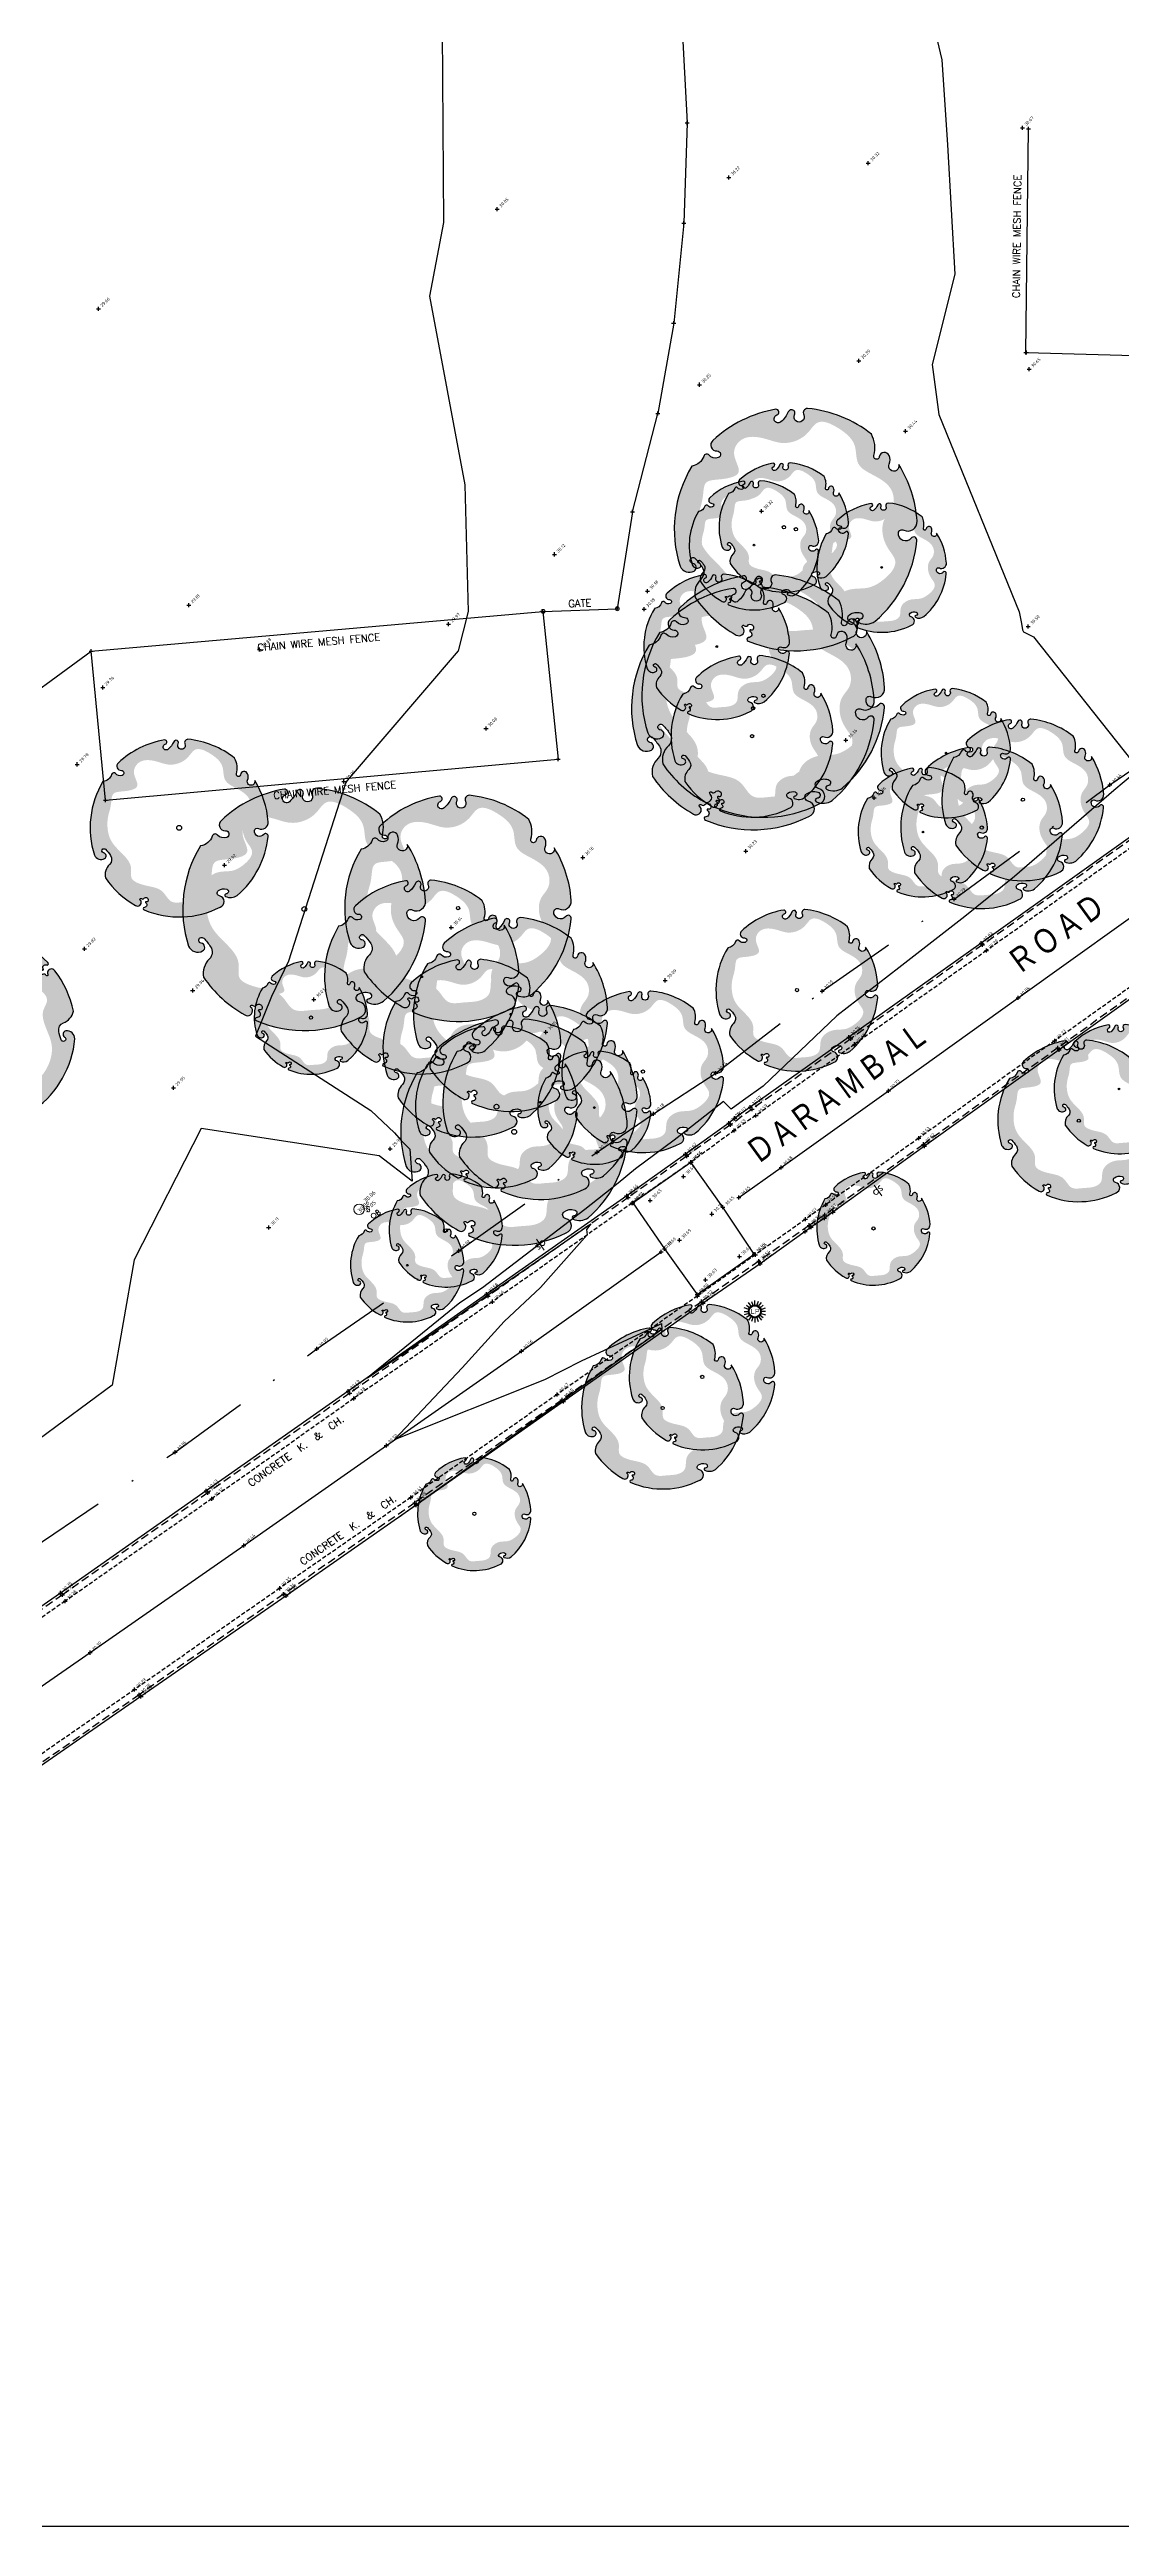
# Model space of a CAD drawing. Header units: metres. Extents: x 246075 to 247503, y 7418632 to 7419642.
# Drawn here: x 246560.2 to 246626.3, y 7418655.8 to 7418808.6 of the extents above; entities that cross this region are included whole.
import ezdxf
from ezdxf.enums import TextEntityAlignment as Align

# ---------------------------------------------------------------- set-up
doc = ezdxf.new("R2010")
doc.units = ezdxf.units.M
for name, pattern in [('DASHDOT', [10, 5, -2.5, 0, -2.5]), ('DASHED', [0.75, 0.5, -0.25]), ('HIDDEN', [0.375, 0.25, -0.125])]:
    doc.linetypes.add(name, pattern=pattern)
for name, color, linetype in [('-TEXT', 7, 'Continuous'), ('103_TOE_OF_BATTER', 37, 'DASHDOT'), ('103_TOE_OF_BATTER-L', 37, 'DASHDOT'), ('103_TOE_OF_BATTER-S', 37, 'DASHDOT'), ('104_EXISTING_SURFACE-L', 35, 'Continuous'), ('104_EXISTING_SURFACE-S', 35, 'Continuous'), ('201_SINGLE_TREE-H', 63, 'Continuous'), ('201_SINGLE_TREE-S', 96, 'Continuous'), ('408_BACK_OF_KERB', 10, 'Continuous'), ('408_BACK_OF_KERB-L', 10, 'Continuous'), ('408_BACK_OF_KERB-S', 10, 'Continuous'), ('418_LANE_LINE_SOLID', 53, 'Continuous'), ('418_LANE_LINE_SOLID-L', 53, 'Continuous'), ('418_LANE_LINE_SOLID-S', 53, 'Continuous'), ('903_FENCE', 24, 'FENCELINE'), ('903_FENCE-S', 24, 'Continuous'), ('904_GATE', 22, 'Continuous'), ('EX-BOLLARD_(SLS)', 89, 'Continuous'), ('EX-FEATURE', 7, 'Continuous'), ('EX-GATE_(SLS)', 22, 'Continuous'), ('EX-TITLEBLOCK', 7, 'Continuous'), ('EX-TRAFFIC_SIGN_(SLS)', 89, 'Continuous'), ('Surface_Contours_Major', 4, 'Continuous'), ('Surface_Contours_Minor', 253, 'Continuous')]:
    doc.layers.add(name, color=color, linetype=linetype)
for name, color, linetype, true_color in [('406_LIP_OF_KERB', 7, 'HIDDEN', 0xff4100), ('406_LIP_OF_KERB-L', 7, 'HIDDEN', 0xff4100), ('406_LIP_OF_KERB-S', 7, 'HIDDEN', 0xff4100), ('407_INVERT_OF_KERB', 7, 'DASHED', 0xff4100), ('407_INVERT_OF_KERB-L', 7, 'DASHED', 0xff4100), ('407_INVERT_OF_KERB-S', 7, 'DASHED', 0xff4100), ('741_SEWER_PIT-L', 7, 'Continuous', 0xfffd66), ('EX-LIGHT_(SLS)', 7, 'Continuous', 0xffa500), ('EX-SEWER_PIT_(SLS)', 7, 'Continuous', 0xfffd66)]:
    doc.layers.add(name, color=color, linetype=linetype, true_color=true_color)
doc.styles.add('BOLD', font='ARIALN.TTF')
doc.styles.add('ISO', font='iso.shx')
doc.styles.add('ISO2.5', font='isocp.shx', dxfattribs={"height": 2.5})
doc.styles.get("Standard").update_dxf_attribs({"font": 'SIMPLEX.shx'})
doc.linetypes.add('FENCELINE', pattern='A,0.5,-0.2,["/",Standard,S=0.1,R=0,X=0,Y=-0.05],-0.25', length=0.95)

# ---------------------------------------------------------------- blocks, each defined once
blk = doc.blocks.new('CROSS')
at = {"color": 0, "linetype": 'Continuous'}
for p, q in [((-0.5, 0), (0.5, 0)), ((0, -0.5), (0, 0.5))]:
    blk.add_line(p, q, dxfattribs=at)
blk = doc.blocks.new('201T')
at = {"layer": '201_SINGLE_TREE-S'}
blk.add_circle((0, 0), 0.5, dxfattribs=at)
blk = doc.blocks.new('201C')
at = {"layer": '201_SINGLE_TREE-H', "transparency": 33554534}
h = blk.add_hatch(color=256, dxfattribs=at)
h.paths.add_polyline_path([(-0.372, -0.334, 0.222926), (0.02, -0.5, 0.770799), (0.044, -0.442, -0.650302), (0.051, -0.412, -0.234737), (0.096, -0.425, -0.847312), (0.082, -0.447, 0.78443), (0.073, -0.458, 0.276934), (0.135, -0.481, 0.193599), (0.431, -0.254, 0.800435), (0.414, -0.234, -0.75216), (0.376, -0.192, -0.528914), (0.401, -0.191, 0.594112), (0.466, -0.18, 0.123805), (0.496, 0.062, -1.41759), (0.461, 0.081, 0.206906), (0.476, 0.113, 0.759729), (0.437, 0.125, -1.073307), (0.419, 0.139, 0.194379), (0.447, 0.223, 0.144612), (0.254, 0.43, 0.53339), (0.228, 0.413, -1.592592), (0.194, 0.429, 1.030038), (0.176, 0.451, -0.10361), (0.131, 0.426, -1.238487), (0.128, 0.459, 0.884725), (0.134, 0.482, 0.147549), (-0.155, 0.475, 0.71725), (-0.158, 0.429, -0.864032), (-0.165, 0.402, -0.310704), (-0.195, 0.427, 0.58143), (-0.217, 0.432, -0.281558), (-0.277, 0.416), (-0.278, 0.416, 0.217121), (-0.496, 0.063), (-0.496, 0.063, 0.440011), (-0.452, 0.021, 0.723973), (-0.444, 0.052, -1.384648), (-0.426, 0.066, -0.051107), (-0.415, 0.022, -0.361502), (-0.441, -0.021, 0.256822), (-0.494, -0.079, 0.116166), (-0.406, -0.291, 0.67803), (-0.368, -0.284, 0.170035), (-0.37, -0.274, -1.054701), (-0.36, -0.27, 0.431903), (-0.347, -0.275, -0.910728), (-0.333, -0.299, -0.42046), (-0.342, -0.298, 1.007885), (-0.348, -0.302, -0.766634), (-0.365, -0.322, 0.938602), (-0.372, -0.334)])
edge = h.paths.add_edge_path(flags=16)
edge.add_spline(control_points=[(-0.318, 0.247), (-0.303, 0.263), (-0.286, 0.289), (-0.256, 0.341), (-0.193, 0.315), (-0.092, 0.286), (-0.116, 0.394), (-0.036, 0.446), (0.039, 0.399), (0.103, 0.33), (0.196, 0.321), (0.278, 0.38), (0.344, 0.296), (0.379, 0.215), (0.33, 0.131), (0.392, 0.059), (0.438, -0.014), (0.405, -0.092), (0.346, -0.109), (0.31, -0.167), (0.306, -0.228), (0.329, -0.309), (0.241, -0.345), (0.165, -0.35), (0.103, -0.314), (0.046, -0.315), (0.005, -0.336), (-0.014, -0.368), (-0.033, -0.407), (-0.093, -0.415), (-0.146, -0.387), (-0.23, -0.366), (-0.225, -0.277), (-0.286, -0.229), (-0.334, -0.194), (-0.374, -0.141), (-0.328, -0.087), (-0.344, -0.001), (-0.387, 0.083), (-0.366, 0.18), (-0.336, 0.227), (-0.318, 0.247)], knot_values=[0, 0, 0, 0, 0.064972, 0.101243, 0.15652, 0.245586, 0.324463, 0.387907, 0.486094, 0.554514, 0.671826, 0.728629, 0.823661, 0.919885, 0.989953, 1.075257, 1.171704, 1.23593, 1.293575, 1.346478, 1.426142, 1.479146, 1.570817, 1.644481, 1.712561, 1.774901, 1.807, 1.846291, 1.885582, 1.928182, 2.007036, 2.074591, 2.151638, 2.226455, 2.293426, 2.340744, 2.397548, 2.47317, 2.587294, 2.673595, 2.754259, 2.754259, 2.754259, 2.754259], degree=3, periodic=0)
at = {"layer": '201_SINGLE_TREE-S'}
blk.add_lwpolyline([(-0.372, -0.334, 0.222926), (0.02, -0.5, 0.770799), (0.044, -0.442, -0.650302), (0.051, -0.412, -0.234737), (0.096, -0.425, -0.847312), (0.082, -0.447, 0.78443), (0.073, -0.458, 0.276934), (0.135, -0.481, 0.193599), (0.431, -0.254, 0.800435), (0.414, -0.234, -0.75216), (0.376, -0.192, -0.528914), (0.401, -0.191, 0.594112), (0.466, -0.18, 0.123805), (0.496, 0.062, -1.41759), (0.461, 0.081, 0.206906), (0.476, 0.113, 0.759729), (0.437, 0.125, -1.073307), (0.419, 0.139, 0.194379), (0.447, 0.223, 0.144612), (0.254, 0.43, 0.53339), (0.228, 0.413, -1.592592), (0.194, 0.429, 1.030038), (0.176, 0.451, -0.10361), (0.131, 0.426, -1.238487), (0.128, 0.459, 0.884725), (0.134, 0.482, 0.147549), (-0.155, 0.475, 0.71725), (-0.158, 0.429, -0.864032), (-0.165, 0.402, -0.310704), (-0.195, 0.427, 0.58143), (-0.217, 0.432, -0.281558), (-0.277, 0.416), (-0.278, 0.416, 0.217121), (-0.496, 0.063), (-0.496, 0.063, 0.440011), (-0.452, 0.021, 0.723973), (-0.444, 0.052, -1.384648), (-0.426, 0.066, -0.051107), (-0.415, 0.022, -0.361502), (-0.441, -0.021, 0.256822), (-0.494, -0.079, 0.116166), (-0.406, -0.291, 0.67803), (-0.368, -0.284, 0.170035), (-0.37, -0.274, -1.054701), (-0.36, -0.27, 0.431903), (-0.347, -0.275, -0.910728), (-0.333, -0.299, -0.42046), (-0.342, -0.298, 1.007885), (-0.348, -0.302, -0.766634), (-0.365, -0.322, 0.938602), (-0.372, -0.334)], format="xyb", dxfattribs=at)
blk = doc.blocks.new('SP')
at = {"color": 0, "linetype": 'Continuous', "lineweight": 13}
for p, q in [((0.15, 0.42), (0.15, -0.41)), ((0.28, 0.16), (0.26, 0.1)), ((0.26, 0.1), (0.3, 0.06)), ((0.33, 0.19), (0.28, 0.16)), ((0.3, 0.06), (0.4, 0)), ((0.42, 0.18), (0.33, 0.19)), ((0.4, 0), (0.41, 0)), ((0.44, -0.04), (0.4, 0)), ((0.4, 0), (0.41, 0)), ((0.26, -0.1), (0.37, -0.13)), ((0.37, -0.13), (0.42, -0.1)), ((0.37, -0.13), (0.37, -0.13)), ((0.42, -0.1), (0.44, -0.04))]:
    blk.add_line(p, q, dxfattribs=at)
blk.add_circle((0, 0), 0.15, dxfattribs=at)
blk = doc.blocks.new('LP')
at = {"layer": 'EX-LIGHT_(SLS)', "color": 0}
for p, q in [((-0.38, 0.12), (-0.65, 0.21)), ((-0.65, 0), (-0.4, 0)), ((-0.52, 0.38), (-0.32, 0.23)), ((-0.23, 0.32), (-0.4, 0.55)), ((-0.2, 0.62), (-0.12, 0.38)), ((0, 0.4), (0, 0.68)), ((0.2, 0.62), (0.12, 0.38)), ((0.23, 0.32), (0.4, 0.55)), ((0.52, 0.38), (0.32, 0.23)), ((0.38, 0.12), (0.65, 0.21)), ((-0.38, -0.12), (-0.65, -0.21)), ((-0.32, -0.23), (-0.52, -0.38)), ((-0.23, -0.32), (-0.4, -0.55)), ((-0.12, -0.38), (-0.2, -0.62)), ((0, -0.4), (0, -0.68)), ((0.12, -0.38), (0.2, -0.62)), ((0.23, -0.32), (0.4, -0.55)), ((0.32, -0.23), (0.52, -0.38)), ((0.38, -0.12), (0.65, -0.21)), ((0.65, 0), (0.4, 0))]:
    blk.add_line(p, q, dxfattribs=at)
for radius in [0.396, 0.349]:
    blk.add_circle((0, 0), radius, dxfattribs=at)
at = {"layer": 'EX-LIGHT_(SLS)', "color": 0, "style": 'ISO'}
blk.add_text('LP', height=0.315, dxfattribs=at).set_placement((0.02, 0), align=Align.MIDDLE_CENTER)
blk = doc.blocks.new('BOLR')
at = {"color": 0, "linetype": 'Continuous', "lineweight": 13}
for p, q in [((0.34, 0.17), (0.25, 0.17)), ((0.25, 0.17), (0.25, -0.16)), ((0.34, 0.02), (0.25, 0.02)), ((0.25, 0.02), (0.26, 0.02)), ((0.39, 0.15), (0.34, 0.17)), ((0.34, 0.02), (0.39, 0.04)), ((0.38, 0.01), (0.34, 0.02)), ((0.42, -0.03), (0.38, 0.01)), ((0.41, 0.1), (0.39, 0.15)), ((0.39, 0.04), (0.41, 0.1)), ((0.25, -0.16), (0.34, -0.16)), ((0.25, -0.16), (0.26, -0.16)), ((0.34, -0.16), (0.38, -0.15)), ((0.38, -0.15), (0.42, -0.11)), ((0.43, -0.07), (0.42, -0.03)), ((0.42, -0.11), (0.43, -0.07))]:
    blk.add_line(p, q, dxfattribs=at)
blk.add_circle((0, 0), 0.15, dxfattribs=at)
blk = doc.blocks.new('A1-TITLE-SC')
at = {"layer": 'EX-TITLEBLOCK', "color": 2, "flags": 128}
blk.add_lwpolyline([(28, 14), (28, 580), (828, 580), (828, 14)], close=True, dxfattribs=at)
blk = doc.blocks.new('SEWA')
at = {"color": 0, "linetype": 'Continuous', "lineweight": 13}
for p, q in [((0.47, 0.15), (0.46, 0.11)), ((0.46, 0.11), (0.48, 0.07)), ((0.5, 0.19), (0.47, 0.15)), ((0.48, 0.07), (0.5, 0.04)), ((0.54, 0.2), (0.5, 0.19)), ((0.5, 0.04), (0.62, -0.01)), ((0.64, 0.18), (0.54, 0.2)), ((0.46, -0.12), (0.58, -0.16)), ((0.58, -0.16), (0.62, -0.15)), ((0.58, -0.16), (0.59, -0.16)), ((0.62, -0.01), (0.62, -0.01)), ((0.65, -0.04), (0.62, -0.01)), ((0.62, -0.01), (0.62, -0.01)), ((0.62, -0.15), (0.65, -0.12)), ((0.66, -0.08), (0.65, -0.04)), ((0.65, -0.12), (0.66, -0.08))]:
    blk.add_line(p, q, dxfattribs=at)
blk.add_circle((0, 0), 0.325, dxfattribs=at)
blk = doc.blocks.new('GATE')
at = {"color": 0, "linetype": 'Continuous', "lineweight": 13}
blk.add_circle((0, 0), 0.125, dxfattribs=at)
blk = doc.blocks.new('CK')
at = {"layer": '-TEXT'}
blk.add_text('CONCRETE  K.  &  CH.', height=0.45, dxfattribs=at).set_placement((-0.03, -0.24), align=Align.CENTER)

msp = doc.modelspace()

# ---------------------------------------------------------------- linework, layer by layer
at = {"layer": '103_TOE_OF_BATTER'}
msp.add_lwpolyline([(246551.23, 7418711.78), (246559.03, 7418716.09), (246567.91, 7418722.08), (246576.66, 7418728.45), (246585.42, 7418734.5), (246593.95, 7418740.59), (246597.43, 7418742.95), (246601.29, 7418745.47), (246607.84, 7418750.53), (246615.99, 7418756.2), (246625.6, 7418763.25), (246634.22, 7418769.15), (246642.95, 7418775.44), (246651.21, 7418781.53), (246661.76, 7418788.97), (246662.07, 7418789.4), (246662.46, 7418789.66), (246670.73, 7418795.49), (246679.96, 7418801.46), (246688.91, 7418807.37)], dxfattribs=at)
at = {"layer": '406_LIP_OF_KERB'}
for p, q in [((246627.85, 7418760.06), (246617.99, 7418753.03)), ((246631.76, 7418754.28), (246622.19, 7418747.46)), ((246617.99, 7418753.03), (246609.83, 7418747.24)), ((246609.83, 7418747.24), (246603.76, 7418742.85)), ((246622.19, 7418747.46), (246613.8, 7418741.45)), ((246602.42, 7418741.93), (246599.75, 7418739.97)), ((246603.76, 7418742.85), (246602.42, 7418741.93)), ((246613.8, 7418741.45), (246608.06, 7418737.34)), ((246599.75, 7418739.97), (246596.11, 7418737.44)), ((246596.11, 7418737.44), (246587.5, 7418731.36)), ((246608.06, 7418737.34), (246606.82, 7418736.45)), ((246606.82, 7418736.45), (246603.73, 7418734.26)), ((246603.73, 7418734.26), (246600.15, 7418731.71)), ((246587.5, 7418731.36), (246578.95, 7418725.39)), ((246600.15, 7418731.71), (246591.49, 7418725.64)), ((246578.95, 7418725.39), (246570.19, 7418719.2)), ((246591.49, 7418725.64), (246582.46, 7418719.28)), ((246570.19, 7418719.2), (246561.13, 7418712.88)), ((246582.46, 7418719.28), (246574.37, 7418713.67)), ((246561.13, 7418712.88), (246553.52, 7418707.57)), ((246574.37, 7418713.67), (246565.42, 7418707.43)), ((246565.42, 7418707.43), (246557.75, 7418702.12))]:
    msp.add_line(p, q, dxfattribs=at)
at = {"layer": '407_INVERT_OF_KERB'}
for p, q in [((246627.61, 7418760.4), (246617.74, 7418753.38)), ((246617.74, 7418753.38), (246609.62, 7418747.59)), ((246632.12, 7418753.98), (246622.39, 7418747.02)), ((246609.62, 7418747.59), (246603.52, 7418743.24)), ((246622.39, 7418747.02), (246614.09, 7418741.07)), ((246602.19, 7418742.28), (246599.49, 7418740.35)), ((246603.52, 7418743.24), (246602.19, 7418742.28)), ((246614.09, 7418741.07), (246608.01, 7418736.72)), ((246599.49, 7418740.35), (246595.88, 7418737.79)), ((246595.88, 7418737.79), (246587.23, 7418731.71)), ((246607.04, 7418736.07), (246603.93, 7418733.85)), ((246608.01, 7418736.72), (246607.04, 7418736.07)), ((246603.93, 7418733.85), (246600.39, 7418731.36)), ((246587.23, 7418731.71), (246578.7, 7418725.71)), ((246600.39, 7418731.36), (246591.79, 7418725.31)), ((246578.7, 7418725.71), (246569.94, 7418719.57)), ((246591.79, 7418725.31), (246582.7, 7418718.95)), ((246569.94, 7418719.57), (246560.96, 7418713.26)), ((246582.7, 7418718.95), (246574.61, 7418713.31)), ((246560.96, 7418713.26), (246553.32, 7418707.96)), ((246574.61, 7418713.31), (246565.7, 7418707.1)), ((246565.7, 7418707.1), (246558.05, 7418701.77))]:
    msp.add_line(p, q, dxfattribs=at)
at = {"layer": '408_BACK_OF_KERB'}
for p, q in [((246627.5, 7418760.5), (246617.66, 7418753.48)), ((246617.66, 7418753.48), (246609.49, 7418747.69)), ((246632.2, 7418753.88), (246622.47, 7418746.91)), ((246609.49, 7418747.69), (246603.41, 7418743.37)), ((246622.47, 7418746.91), (246614.16, 7418740.95)), ((246602.09, 7418742.37), (246599.4, 7418740.47)), ((246602.46, 7418742.69), (246602.09, 7418742.37)), ((246603.41, 7418743.37), (246602.46, 7418742.69)), ((246599.4, 7418740.47), (246595.78, 7418737.89)), ((246614.16, 7418740.95), (246608.51, 7418736.88)), ((246595.78, 7418737.89), (246587.13, 7418731.82)), ((246607.17, 7418735.95), (246606.8, 7418735.69)), ((246607.99, 7418736.52), (246607.17, 7418735.95)), ((246608.51, 7418736.88), (246607.99, 7418736.52)), ((246606.8, 7418735.69), (246604.02, 7418733.7)), ((246604.02, 7418733.7), (246600.5, 7418731.26)), ((246587.13, 7418731.82), (246578.6, 7418725.83)), ((246600.5, 7418731.26), (246591.89, 7418725.2)), ((246578.6, 7418725.83), (246569.84, 7418719.68)), ((246591.89, 7418725.2), (246582.79, 7418718.8)), ((246569.84, 7418719.68), (246560.85, 7418713.38)), ((246582.79, 7418718.8), (246574.76, 7418713.2)), ((246560.85, 7418713.38), (246553.2, 7418708.09)), ((246574.76, 7418713.2), (246565.81, 7418706.99)), ((246565.81, 7418706.99), (246558.13, 7418701.66))]:
    msp.add_line(p, q, dxfattribs=at)
at = {"layer": '418_LANE_LINE_SOLID'}
for p, q in [((246619.93, 7418750.11), (246629.74, 7418757.12)), ((246611.93, 7418744.37), (246619.93, 7418750.11)), ((246605.31, 7418739.64), (246611.93, 7418744.37)), ((246596.15, 7418737.45), (246599.73, 7418739.96)), ((246601.72, 7418737.19), (246599.73, 7418739.96)), ((246602.7, 7418737.79), (246605.31, 7418739.64)), ((246596.15, 7418737.45), (246598.12, 7418734.63)), ((246603.65, 7418734.29), (246601.72, 7418737.19)), ((246589.28, 7418728.31), (246597.9, 7418734.44)), ((246598.12, 7418734.63), (246600.13, 7418731.8)), ((246600.13, 7418731.8), (246603.65, 7418734.29)), ((246580.95, 7418722.49), (246589.28, 7418728.31)), ((246572.15, 7418716.32), (246580.95, 7418722.49)), ((246562.67, 7418709.7), (246572.15, 7418716.32)), ((246555.53, 7418704.77), (246562.67, 7418709.7))]:
    msp.add_line(p, q, dxfattribs=at)
at = {"layer": '903_FENCE'}
for p, q in [((246599.18, 7418810.31), (246599.51, 7418804.1)), ((246599.51, 7418804.1), (246599.31, 7418797.91)), ((246620.41, 7418789.94), (246620.57, 7418803.74)), ((246599.31, 7418797.91), (246598.68, 7418791.75)), ((246598.68, 7418791.75), (246597.7, 7418786.17)), ((246620.46, 7418789.94), (246627.82, 7418789.74)), ((246596.14, 7418780.1), (246597.7, 7418786.17)), ((246596.14, 7418780.1), (246595.2, 7418774.12)), ((246562.74, 7418771.51), (246590.61, 7418773.96)), ((246590.61, 7418773.96), (246591.55, 7418764.84)), ((246548.24, 7418760.87), (246562.74, 7418771.51)), ((246563.62, 7418762.31), (246562.74, 7418771.51)), ((246563.62, 7418762.31), (246591.55, 7418764.84))]:
    msp.add_line(p, q, dxfattribs=at)
at = {"layer": '904_GATE'}
msp.add_line((246590.61, 7418773.96), (246595.2, 7418774.12), dxfattribs=at)
at = {"layer": 'Surface_Contours_Major', "elevation": 30}
msp.add_lwpolyline([(246584.39, 7418809.8), (246584.48, 7418797.95), (246583.61, 7418793.41), (246585.8, 7418781.76), (246586, 7418773.96), (246585.38, 7418771.52), (246578.53, 7418763.53), (246578.42, 7418763.35), (246578.24, 7418762.76), (246574.91, 7418752.38), (246573.87, 7418750.2), (246572.87, 7418747.74), (246579.99, 7418743.15), (246581.46, 7418741.78), (246581.86, 7418741.3), (246582.4, 7418740.78), (246582.54, 7418738.79), (246580.5, 7418740.36), (246569.52, 7418742.05), (246565.38, 7418733.94), (246564.04, 7418726.2), (246558.03, 7418721.76), (246557.8, 7418717.17), (246558.35, 7418716.6)], dxfattribs=at)
at = {"layer": 'Surface_Contours_Minor', "elevation": 30.5}
for points in [[(246614.75, 7418809.99), (246615.22, 7418807.99), (246615.57, 7418802.75), (246616.03, 7418794.77), (246614.64, 7418789.2), (246615.04, 7418786.11), (246619.99, 7418773.94), (246620.15, 7418773.21), (246620.21, 7418772.82), (246620.26, 7418772.7), (246620.89, 7418772.38), (246626.95, 7418764.74)], [(246629.02, 7418765.58), (246625.84, 7418762.9), (246619.71, 7418757.59), (246616.65, 7418755.13), (246612.58, 7418751.96), (246608.74, 7418748.99), (246604.2, 7418744.66), (246602.98, 7418743.8), (246602.23, 7418743.25), (246601.75, 7418743.71), (246600.32, 7418742.59), (246598.72, 7418741.33), (246596.33, 7418739.56), (246595.26, 7418738.67), (246593.2, 7418737.04), (246586.88, 7418732.22), (246585.48, 7418731.29), (246579.79, 7418726.67), (246583.79, 7418729.4), (246587.19, 7418731.76), (246589.36, 7418733.25), (246593.57, 7418736.17), (246593.3, 7418735.82), (246593.34, 7418735.48), (246590.47, 7418732.24), (246588.22, 7418730.13), (246585.62, 7418727.28), (246581.46, 7418722.85), (246590.73, 7418726.56), (246593, 7418727.71), (246597.26, 7418729.68), (246597.93, 7418730.01), (246597.94, 7418729.64), (246591.83, 7418725.27), (246583.69, 7418719.45), (246582.78, 7418718.8), (246581.74, 7418718.07)]]:
    msp.add_lwpolyline(points, dxfattribs=at)

# ---------------------------------------------------------------- block references
at = {"layer": '-TEXT'}
for p, rotation in [((246575.38, 7418722.17), 35.23750572255092), ((246578.6, 7418717.3), 34.74513998738303)]:
    msp.add_blockref('CK', p, dxfattribs=dict(at, rotation=rotation))
at = {"layer": '103_TOE_OF_BATTER-S', "xscale": 0.25, "yscale": 0.25, "zscale": 0.25}
for p in [(246625.6, 7418763.25), (246615.99, 7418756.2), (246607.84, 7418750.53), (246601.29, 7418745.47), (246597.43, 7418742.95), (246593.95, 7418740.59), (246585.42, 7418734.5), (246576.66, 7418728.45), (246567.91, 7418722.08)]:
    msp.add_blockref('CROSS', p, dxfattribs=at)
at = {"layer": '104_EXISTING_SURFACE-S', "xscale": 0.25, "yscale": 0.25, "zscale": 0.25}
for p in [(246620.21, 7418803.81), (246610.68, 7418801.62), (246602.08, 7418800.74), (246587.79, 7418798.78), (246563.19, 7418792.63), (246610.11, 7418789.42), (246600.28, 7418787.95), (246620.61, 7418788.9), (246612.99, 7418785.08), (246604.1, 7418780.14), (246591.33, 7418777.48), (246568.76, 7418774.34), (246596.86, 7418774.1), (246597.06, 7418775.2), (246584.79, 7418773.17), (246620.56, 7418773.03), (246573.13, 7418771.61), (246563.45, 7418769.26), (246587.1, 7418766.73), (246609.31, 7418766.01), (246561.87, 7418764.52), (246578.33, 7418763.46), (246611.06, 7418762.45), (246593.07, 7418758.78), (246603.13, 7418759.16), (246570.97, 7418758.29), (246584.96, 7418754.45), (246562.32, 7418753.13), (246598.15, 7418751.19), (246569, 7418750.56), (246576.48, 7418750.01), (246590.79, 7418748), (246567.81, 7418744.55), (246581.19, 7418740.8), (246599.29, 7418739.09), (246597.23, 7418737.61), (246573.69, 7418735.94), (246601.04, 7418736.77), (246599.04, 7418735.16), (246602.74, 7418734.14), (246600.64, 7418732.71)]:
    msp.add_blockref('CROSS', p, dxfattribs=at)
at = {"layer": '201_SINGLE_TREE-S'}
for name, p, xscale, yscale, zscale, rotation in [('201C', (246606.22, 7418779.03), 15, 15, 15, 25), ('201C', (246603.64, 7418778.05), 8, 8, 8, 25), ('201C', (246605.48, 7418779.15), 8, 8, 8, 25), ('201C', (246611.52, 7418776.67), 8, 8, 8, 25), ('201C', (246604.22, 7418768.75), 15, 15, 15, 25), ('201T', (246605.48, 7418779.15), 0.2, 0.2, 0.2, 25), ('201T', (246606.22, 7418779.03), 0.2, 0.2, 0.2, 25), ('201C', (246603.58, 7418767.98), 15, 15, 15, 25), ('201C', (246601.34, 7418771.79), 9, 9, 9, 25), ('201T', (246603.64, 7418778.05), 0.1, 0.1, 0.1, 25), ('201T', (246611.52, 7418776.67), 0.1, 0.1, 0.1, 25), ('201C', (246603.52, 7418766.26), 10, 10, 10, 25), ('201T', (246601.34, 7418771.79), 0.1, 0.1, 0.1, 25), ('201C', (246615.48, 7418765.22), 8, 8, 8, 25), ('201C', (246568.17, 7418760.6), 11, 11, 11, 25), ('201T', (246603.58, 7418767.98), 0.2, 0.2, 0.2, 25), ('201T', (246604.22, 7418768.75), 0.2, 0.2, 0.2, 25), ('201C', (246620.23, 7418762.34), 10, 10, 10, 25), ('201T', (246603.52, 7418766.26), 0.2, 0.2, 0.2, 25), ('201C', (246617.69, 7418760.62), 10, 10, 10, 25), ('201C', (246575.89, 7418755.59), 15, 15, 15, 25), ('201C', (246585.38, 7418755.65), 14, 14, 14, 25), ('201C', (246614.06, 7418760.34), 8, 8, 8, 25), ('201T', (246615.48, 7418765.22), 0.1, 0.1, 0.1, 25), ('201T', (246620.23, 7418762.34), 0.2, 0.2, 0.2, 25), ('201T', (246568.17, 7418760.6), 0.3, 0.3, 0.3, 25), ('201T', (246614.06, 7418760.34), 0.1, 0.1, 0.1, 25), ('201T', (246617.69, 7418760.62), 0.2, 0.2, 0.2, 25), ('201C', (246583.14, 7418751.41), 12, 12, 12, 25), ('201C', (246606.29, 7418750.59), 10, 10, 10, 25), ('201T', (246575.89, 7418755.59), 0.3, 0.3, 0.3, 25), ('201C', (246588.62, 7418749.1), 12, 12, 12, 25), ('201T', (246585.38, 7418755.65), 0.2, 0.2, 0.2, 25), ('201C', (246555.75, 7418748.11), 12, 12, 12, 182.2), ('201C', (246586.24, 7418747.02), 11, 11, 11, 25), ('201C', (246576.3, 7418748.89), 7, 7, 7, 25), ('201C', (246588.84, 7418741.84), 14, 14, 14, 25), ('201C', (246590.44, 7418743.67), 12, 12, 12, 25), ('201T', (246583.14, 7418751.41), 0.1, 0.1, 0.1, 25), ('201C', (246596.78, 7418745.56), 10, 10, 10, 25), ('201C', (246587.75, 7418743.39), 10, 10, 10, 25), ('201T', (246606.29, 7418750.59), 0.2, 0.2, 0.2, 25), ('201C', (246626.16, 7418744.49), 8, 8, 8, 25), ('201T', (246576.3, 7418748.89), 0.2, 0.2, 0.2, 25), ('201T', (246588.62, 7418749.1), 0.1, 0.1, 0.1, 25), ('201C', (246623.68, 7418742.53), 10, 10, 10, 25), ('201T', (246586.24, 7418747.02), 0.3, 0.3, 0.3, 25), ('201C', (246593.79, 7418743.34), 7, 7, 7, 25), ('201T', (246596.78, 7418745.56), 0.2, 0.2, 0.2, 25), ('201T', (246587.75, 7418743.39), 0.3, 0.3, 0.3, 25), ('201T', (246590.44, 7418743.67), 0.1, 0.1, 0.1, 25), ('201T', (246626.16, 7418744.49), 0.1, 0.1, 0.1, 25), ('201T', (246588.84, 7418741.84), 0.3, 0.3, 0.3, 25), ('201T', (246593.79, 7418743.34), 0.1, 0.1, 0.1, 25), ('201T', (246623.68, 7418742.53), 0.2, 0.2, 0.2, 25), ('201C', (246584.62, 7418735.76), 7, 7, 7, 25), ('201C', (246611.01, 7418735.88), 7, 7, 7, 25), ('201C', (246582.24, 7418733.61), 7, 7, 7, 25), ('201T', (246584.62, 7418735.76), 0.2, 0.2, 0.2, 25), ('201T', (246611.01, 7418735.88), 0.2, 0.2, 0.2, 25), ('201T', (246582.24, 7418733.61), 0.1, 0.1, 0.1, 25), ('201C', (246598, 7418724.8), 10, 10, 10, 25), ('201C', (246600.44, 7418726.72), 9, 9, 9, 25), ('201T', (246600.44, 7418726.72), 0.2, 0.2, 0.2, 25), ('201T', (246598, 7418724.8), 0.2, 0.2, 0.2, 25), ('201C', (246586.38, 7418718.27), 7, 7, 7, 25), ('201T', (246586.38, 7418718.27), 0.2, 0.2, 0.2, 25)]:
    msp.add_blockref(name, p, dxfattribs=dict(at, xscale=xscale, yscale=yscale, zscale=zscale, rotation=rotation))
at = {"layer": '406_LIP_OF_KERB-S', "xscale": 0.25, "yscale": 0.25, "zscale": 0.25}
for p in [(246617.99, 7418753.03), (246609.83, 7418747.24), (246622.19, 7418747.46), (246602.42, 7418741.93), (246603.76, 7418742.85), (246613.8, 7418741.45), (246599.75, 7418739.97), (246596.11, 7418737.44), (246608.06, 7418737.34), (246606.82, 7418736.45), (246603.73, 7418734.26), (246587.5, 7418731.36), (246600.15, 7418731.71), (246578.95, 7418725.39), (246591.49, 7418725.64), (246570.19, 7418719.2), (246582.46, 7418719.28), (246561.13, 7418712.88), (246574.37, 7418713.67), (246565.42, 7418707.43)]:
    msp.add_blockref('CROSS', p, dxfattribs=at)
at = {"layer": '407_INVERT_OF_KERB-S', "xscale": 0.25, "yscale": 0.25, "zscale": 0.25}
for p in [(246617.74, 7418753.38), (246609.62, 7418747.59), (246622.39, 7418747.02), (246602.19, 7418742.28), (246603.52, 7418743.24), (246599.49, 7418740.35), (246614.09, 7418741.07), (246595.88, 7418737.79), (246607.04, 7418736.07), (246608.01, 7418736.72), (246603.93, 7418733.85), (246587.23, 7418731.71), (246600.39, 7418731.36), (246578.7, 7418725.71), (246591.79, 7418725.31), (246569.94, 7418719.57), (246582.7, 7418718.95), (246560.96, 7418713.26), (246574.61, 7418713.31), (246565.7, 7418707.1)]:
    msp.add_blockref('CROSS', p, dxfattribs=at)
at = {"layer": '408_BACK_OF_KERB-S', "xscale": 0.25, "yscale": 0.25, "zscale": 0.25}
for p in [(246617.66, 7418753.48), (246609.49, 7418747.69), (246622.47, 7418746.91), (246603.41, 7418743.37), (246602.09, 7418742.37), (246602.46, 7418742.69), (246599.4, 7418740.47), (246614.16, 7418740.95), (246595.78, 7418737.89), (246606.8, 7418735.69), (246607.17, 7418735.95), (246607.99, 7418736.52), (246608.51, 7418736.88), (246604.02, 7418733.7), (246587.13, 7418731.82), (246600.5, 7418731.26), (246578.6, 7418725.83), (246591.89, 7418725.2), (246569.84, 7418719.68), (246582.79, 7418718.8), (246560.85, 7418713.38), (246574.76, 7418713.2), (246565.81, 7418706.99)]:
    msp.add_blockref('CROSS', p, dxfattribs=at)
at = {"layer": '418_LANE_LINE_SOLID-S', "xscale": 0.25, "yscale": 0.25, "zscale": 0.25}
for p in [(246619.93, 7418750.11), (246611.93, 7418744.37), (246599.73, 7418739.96), (246605.31, 7418739.64), (246596.15, 7418737.45), (246602.7, 7418737.79), (246601.72, 7418737.19), (246597.9, 7418734.44), (246598.12, 7418734.63), (246603.65, 7418734.29), (246600.13, 7418731.8), (246589.28, 7418728.31), (246580.95, 7418722.49), (246572.15, 7418716.32), (246562.67, 7418709.7)]:
    msp.add_blockref('CROSS', p, dxfattribs=at)
at = {"layer": '903_FENCE-S', "xscale": 0.25, "yscale": 0.25, "zscale": 0.25}
for p in [(246599.51, 7418804.1), (246620.57, 7418803.74), (246599.31, 7418797.91), (246598.68, 7418791.75), (246620.41, 7418789.94), (246620.46, 7418789.94), (246597.7, 7418786.17), (246596.14, 7418780.1), (246590.61, 7418773.96), (246595.2, 7418774.12), (246562.74, 7418771.51), (246591.55, 7418764.84), (246563.62, 7418762.31)]:
    msp.add_blockref('CROSS', p, dxfattribs=at)
at = {"layer": 'EX-BOLLARD_(SLS)', "rotation": 35}
msp.add_blockref('BOLR', (246580.17, 7418736.67), dxfattribs=at)
at = {"layer": 'EX-FEATURE', "xscale": 1.700115417462983, "yscale": 1.700118539193977, "zscale": 1.700115272608143}
msp.add_blockref('A1-TITLE-SC', (246074.74, 7418631.97), dxfattribs=at)
at = {"layer": 'EX-GATE_(SLS)', "lineweight": 30}
for p in [(246590.61, 7418773.96), (246595.2, 7418774.12)]:
    msp.add_blockref('GATE', p, dxfattribs=at)
at = {"layer": 'EX-LIGHT_(SLS)'}
msp.add_blockref('LP', (246603.69, 7418730.76), dxfattribs=at)
at = {"layer": 'EX-SEWER_PIT_(SLS)', "lineweight": 30}
msp.add_blockref('SEWA', (246579.27, 7418737.06), dxfattribs=at)
at = {"layer": 'EX-TRAFFIC_SIGN_(SLS)'}
for p, rotation in [((246611.17, 7418738.13), 35.7623682200767), ((246590.58, 7418734.97), 215.0559832823146)]:
    msp.add_blockref('SP', p, dxfattribs=dict(at, rotation=rotation))

# ---------------------------------------------------------------- texts
at = {"layer": '-TEXT'}
for s, rotation, p in [('CHAIN WIRE MESH FENCE', 89.355, (246620.08, 7418797.1)), ('GATE', 1.9959, (246592.9, 7418774.24)), ('CHAIN WIRE MESH FENCE', 5.034, (246576.8, 7418771.83)), ('CHAIN WIRE MESH FENCE', 5.1717, (246577.79, 7418762.71))]:
    msp.add_text(s, height=0.45, rotation=rotation, dxfattribs=at).set_placement(p, align=Align.CENTER)
at = {"layer": '-TEXT', "style": 'BOLD'}
msp.add_text('D A R A M B A L               R O A D', height=1.5, rotation=36, dxfattribs=at).set_placement((246614.65, 7418747.64), align=Align.CENTER)
at = {"layer": '103_TOE_OF_BATTER-L', "style": 'ISO2.5'}
for s, p in [('30.44', (246625.77, 7418763.41)), ('30.29', (246616.16, 7418756.37)), ('30.19', (246608.01, 7418750.7)), ('30.24', (246601.45, 7418745.64)), ('30.18', (246597.6, 7418743.11)), ('30.10', (246594.11, 7418740.76)), ('30.02', (246585.59, 7418734.66)), ('30.05', (246576.83, 7418728.62)), ('30.06', (246568.08, 7418722.25))]:
    msp.add_text(s, height=0.2, rotation=45, dxfattribs=at).set_placement(p, align=Align.MIDDLE_LEFT)
at = {"layer": '104_EXISTING_SURFACE-L', "style": 'ISO2.5'}
for s, p in [('30.67', (246620.37, 7418803.98)), ('30.32', (246610.85, 7418801.79)), ('30.22', (246602.25, 7418800.91)), ('30.05', (246587.96, 7418798.95)), ('29.66', (246563.35, 7418792.8)), ('30.39', (246610.28, 7418789.59)), ('30.65', (246620.78, 7418789.07)), ('30.25', (246600.45, 7418788.11)), ('30.44', (246613.16, 7418785.25)), ('30.32', (246604.27, 7418780.31)), ('30.12', (246591.5, 7418777.64)), ('30.18', (246597.23, 7418775.37)), ('29.81', (246568.93, 7418774.51)), ('30.18', (246597.02, 7418774.27)), ('29.97', (246584.96, 7418773.33)), ('30.50', (246620.73, 7418773.2)), ('29.88', (246573.3, 7418771.78)), ('29.76', (246563.61, 7418769.42)), ('30.08', (246587.26, 7418766.89)), ('30.36', (246609.48, 7418766.17)), ('29.78', (246562.04, 7418764.68)), ('30.00', (246578.5, 7418763.62)), ('30.36', (246611.23, 7418762.61)), ('29.92', (246571.14, 7418758.46)), ('30.16', (246593.24, 7418758.95)), ('30.23', (246603.29, 7418759.33)), ('30.14', (246585.13, 7418754.62)), ('29.82', (246562.48, 7418753.29)), ('29.94', (246569.17, 7418750.72)), ('30.09', (246598.32, 7418751.35)), ('30.03', (246576.65, 7418750.18)), ('30.15', (246590.96, 7418748.17)), ('29.95', (246567.98, 7418744.72)), ('29.99', (246581.35, 7418740.97)), ('30.66', (246599.46, 7418739.26)), ('30.65', (246597.4, 7418737.78)), ('30.71', (246601.21, 7418736.94)), ('30.11', (246573.85, 7418736.11)), ('30.69', (246599.21, 7418735.32)), ('30.64', (246602.91, 7418734.3)), ('30.63', (246600.81, 7418732.88))]:
    msp.add_text(s, height=0.2, rotation=45, dxfattribs=at).set_placement(p, align=Align.MIDDLE_LEFT)
at = {"layer": '406_LIP_OF_KERB-L', "style": 'ISO2.5'}
for s, p in [('30.70', (246618.16, 7418753.2)), ('30.73', (246622.36, 7418747.63)), ('30.65', (246610, 7418747.41)), ('30.59', (246603.93, 7418743.02)), ('30.59', (246602.59, 7418742.1)), ('30.63', (246613.97, 7418741.62)), ('30.54', (246599.91, 7418740.14)), ('30.52', (246596.28, 7418737.6)), ('30.58', (246608.23, 7418737.51)), ('30.57', (246606.99, 7418736.62)), ('30.55', (246603.9, 7418734.43)), ('30.46', (246587.67, 7418731.53)), ('30.52', (246600.32, 7418731.88)), ('30.38', (246579.12, 7418725.56)), ('30.47', (246591.66, 7418725.81)), ('30.32', (246570.36, 7418719.37)), ('30.41', (246582.63, 7418719.45)), ('30.28', (246561.3, 7418713.04)), ('30.35', (246574.53, 7418713.84)), ('30.29', (246565.58, 7418707.6))]:
    msp.add_text(s, height=0.2, rotation=45, dxfattribs=at).set_placement(p, align=Align.MIDDLE_LEFT)
at = {"layer": '407_INVERT_OF_KERB-L', "style": 'ISO2.5'}
for s, p in [('30.69', (246617.91, 7418753.54)), ('30.64', (246609.79, 7418747.76)), ('30.71', (246622.55, 7418747.19)), ('30.58', (246603.69, 7418743.4)), ('30.57', (246602.36, 7418742.45)), ('30.55', (246599.65, 7418740.52)), ('30.62', (246614.26, 7418741.24)), ('30.52', (246596.04, 7418737.96)), ('30.57', (246608.18, 7418736.89)), ('30.56', (246607.21, 7418736.23)), ('30.54', (246604.1, 7418734.02)), ('30.45', (246587.4, 7418731.88)), ('30.52', (246600.55, 7418731.53)), ('30.37', (246578.87, 7418725.88)), ('30.45', (246591.96, 7418725.47)), ('30.29', (246570.11, 7418719.74)), ('30.39', (246582.87, 7418719.11)), ('30.27', (246561.13, 7418713.43)), ('30.34', (246574.78, 7418713.47)), ('30.28', (246565.86, 7418707.26))]:
    msp.add_text(s, height=0.2, rotation=45, dxfattribs=at).set_placement(p, align=Align.MIDDLE_LEFT)
at = {"layer": '408_BACK_OF_KERB-L', "style": 'ISO2.5'}
for s, p in [('30.83', (246617.83, 7418753.65)), ('30.76', (246609.66, 7418747.86)), ('30.84', (246622.63, 7418747.07)), ('30.57', (246603.57, 7418743.54)), ('30.70', (246602.26, 7418742.54)), ('30.57', (246602.63, 7418742.86)), ('30.67', (246599.57, 7418740.64)), ('30.75', (246614.32, 7418741.12)), ('30.66', (246595.95, 7418738.06)), ('30.69', (246608.67, 7418737.05)), ('30.69', (246606.97, 7418735.86)), ('30.55', (246607.33, 7418736.12)), ('30.55', (246608.16, 7418736.69)), ('30.66', (246604.18, 7418733.87)), ('30.58', (246587.3, 7418731.99)), ('30.65', (246600.67, 7418731.43)), ('30.49', (246578.77, 7418726)), ('30.59', (246592.06, 7418725.37)), ('30.43', (246570.01, 7418719.85)), ('30.51', (246582.95, 7418718.96)), ('30.39', (246561.01, 7418713.55)), ('30.47', (246574.92, 7418713.36)), ('30.40', (246565.98, 7418707.16))]:
    msp.add_text(s, height=0.2, rotation=45, dxfattribs=at).set_placement(p, align=Align.MIDDLE_LEFT)
at = {"layer": '418_LANE_LINE_SOLID-L', "style": 'ISO2.5'}
for s, p in [('30.84', (246620.1, 7418750.27)), ('30.73', (246612.1, 7418744.54)), ('30.54', (246599.89, 7418740.12)), ('30.68', (246605.47, 7418739.81)), ('30.54', (246596.32, 7418737.62)), ('30.65', (246601.89, 7418737.35)), ('30.65', (246602.87, 7418737.96)), ('30.61', (246598.07, 7418734.61)), ('30.60', (246598.29, 7418734.8)), ('30.55', (246603.82, 7418734.46)), ('30.53', (246600.3, 7418731.96)), ('30.56', (246589.45, 7418728.48)), ('30.50', (246581.11, 7418722.66)), ('30.44', (246572.32, 7418716.49)), ('30.39', (246562.84, 7418709.87))]:
    msp.add_text(s, height=0.2, rotation=45, dxfattribs=at).set_placement(p, align=Align.MIDDLE_LEFT)
at = {"layer": '741_SEWER_PIT-L', "style": 'ISO'}
for s, p in [('30.06', (246579.24, 7418736.92)), ('30.06', (246579.62, 7418737.55)), ('30.05', (246579.64, 7418736.93))]:
    msp.add_text(s, height=0.25, rotation=45, dxfattribs=at).set_placement(p, align=Align.MIDDLE_LEFT)

doc.saveas('drawing.dxf')
